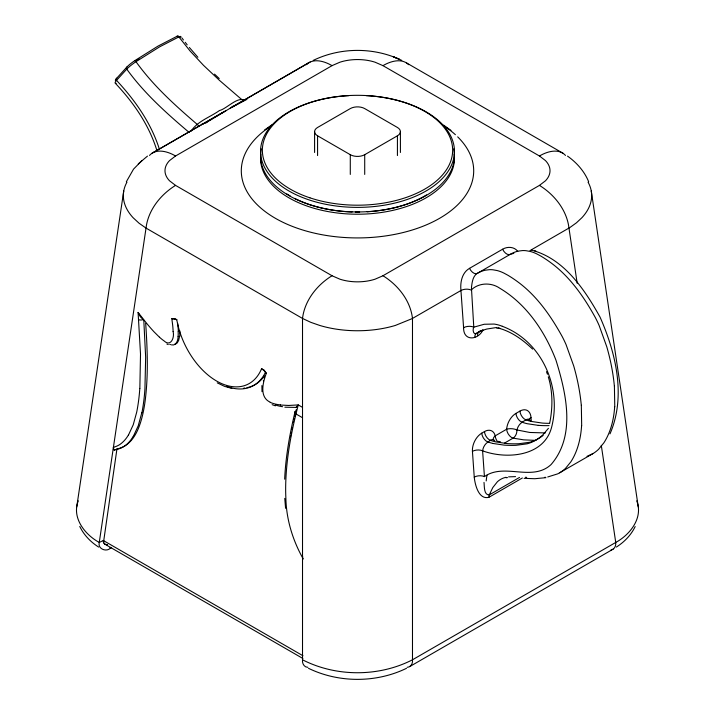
<?xml version="1.0" encoding="UTF-8"?>
<svg xmlns="http://www.w3.org/2000/svg" width="715" height="715" viewBox="0 0 715 715"><rect width="100%" height="100%" fill="white"/><g stroke="black" fill="none" stroke-linecap="round" stroke-linejoin="round"><path stroke-width="1.07" d="M175.55 185.391L169.553 180.815A35.938 20.744 0 0 1 169.553 160.58L175.55 155.995L332.189 65.566L339.974 62.187A35.938 20.744 0 0 1 375.026 62.187L382.963 65.646L539.602 156.084L545.447 160.58A35.938 20.744 0 0 1 545.447 180.815L539.45 185.391L382.811 275.829L375.026 279.207A35.938 20.744 0 0 1 339.974 279.207L332.189 275.829L175.55 185.391C160.562 194.632 148.085 210.201 146.03 228.094L99.26 542.444C97.392 549.558 107.831 552.606 110.968 547.341M307.834 667.318C304.018 667.327 301.989 663.171 302.517 659.793L302.517 318.443C304.617 300.559 316.986 284.963 332.037 275.74M314.591 152.483L314.591 131.64M400.409 152.483L400.409 131.64M116.965 448.814L103.496 542.372A6.855 3.959 -60 0 0 103.711 542.926L105.105 544.338L107.143 544.696M128.441 434.961A65.601 40.978 64.4 0 1 119.566 444.685A54.572 34.088 64.4 0 1 113.426 447.268L113.462 447.751M581.679 425.836L581.331 405.28M614.766 406.737L614.408 386.18M261.896 385.591L261.994 391.668M284.668 479.175C285.669 456.492 289.727 434.059 294.982 412.001M139.845 388.468L140.515 354.122L138.093 312.446L146.798 323.511A135.376 84.558 64.4 0 0 153.948 331.742L159.472 337.23M178.098 336.327C178.169 340 176.328 346.176 171.448 344.871M78.275 500.858C71.545 517.803 84.942 534.704 99.26 542.444L103.326 540.504L302.954 655.753M179.537 336.381L178.67 340.367L177.284 342.816A10.796 6.748 64.4 0 1 174.8 344.192M471.48 287.457C472.123 281.862 472.928 274.766 479.005 272.424A75.424 43.544 60 0 1 485.315 270.199L489.435 269.671A52.597 30.37 60 0 1 493.001 269.805L497.086 270.538A46.94 27.099 60 0 1 500.652 271.673A52.436 30.271 60 0 1 503.959 273.121L507.945 275.284A114.32 66.003 60 0 1 520.627 284.007C538.377 297.985 551.426 317.04 562.258 336.649A83.601 48.271 60 0 1 566.039 344.541L573.689 365.866A165.487 95.542 60 0 1 581.295 405.262M471.435 287.85L473.777 327.175C472.222 329.928 473.58 336.416 477.611 332.734A146.226 84.424 60 0 1 486.79 329.043L496.943 327.452M113.417 447.259L113.658 449.422L114.99 449.95M123.74 191.003L76.728 506.971M263.37 380.889L263.451 380.434M290.487 436.74L290.683 435.641M291.094 433.451L291.3 432.352M291.935 429.089L292.149 428.008M141.776 412.814L138.236 425.783L133.33 436.4M549.772 422.69C552.793 407.595 552.838 391.632 548.298 376.832M293.382 422.136L293.579 421.26M293.963 419.517L294.16 418.641M294.75 416.041L294.955 415.174M263.978 377.886L264.219 376.903M295.358 413.449L295.563 412.582M296.225 409.945L296.368 409.454M265.328 373.033L265.596 372.22M191.048 131.194C197.394 121.219 210.112 117.197 219.46 110.539C225.797 109.198 236.504 97.553 243.261 99.76M265.408 371.273A3.611 2.413 20.4 0 0 266.346 373.275C262.995 382.033 258.982 397.12 270.207 402.188M609.984 433.88C626.269 396.351 615.883 353.085 600.073 317.156C584.682 289.512 563.992 258.499 531.54 250.134M126.323 181.78L133.544 169.124L141.883 160.634M635.179 526.553C631.104 535.043 624.284 542.068 616.357 547.073M128.486 435.015L133.24 424.773L136.708 412.144A205.008 128.056 64.4 0 0 139.8 388.433M483 329.883C478.21 340.295 463.275 341.538 463.597 327.693L460.943 290.469C460.111 282.362 461.908 272.746 469.523 268.331L502.6 249.231C507.284 246.362 514.38 246.612 517.749 251.394M548.423 428.303L542.846 434.917A123.981 71.58 60 0 1 533.345 441.486L532.166 442.031A94.872 54.778 60 0 1 527.009 443.845L515.917 445.32A238.819 137.879 60 0 1 504.102 445.114L493.037 443.47M296.43 406.915L296.323 407.067A9.349 1.43 -33.2 0 0 296.18 407.291M296.457 406.871L297.377 405.816M149.48 155.423C156.326 147.951 168.097 151.535 175.55 155.995M115.464 80.554A12.834 1.895 -36.1 0 1 116.768 78.176L126.993 66.951A9.206 1.359 -36.1 0 1 134.688 60.712L157.988 46.118L176.685 36.465A1.805 1.484 66.3 0 1 178.866 36.921A11.011 1.609 -36 0 1 180.609 37.511M306.324 64.69C313.385 57.736 324.565 61.267 332.037 65.646M297.815 405.369L298.271 404.922L302.517 407.371M480.534 330.723L476.404 333.378A7.213 4.165 60 0 0 474.894 337.221M138.263 163.896L147.478 156.102M497.39 441.432A7.213 4.165 60 0 1 495.209 435.837A14.461 9.027 -64.4 0 0 484.466 431.574L481.74 433.165A14.47 9.036 -64.5 0 0 472.436 451.353L474.251 477.137A7.213 3.798 -4.1 0 1 484.439 476.619C504.236 462.48 532.103 482.08 551.05 464.589C576.076 435.739 566.226 393.313 555.984 360.226C545.027 331.653 526.633 304.241 499.928 288.324C491.303 282.237 478.818 282.523 471.131 290.04A7.222 3.763 -3.6 0 0 460.978 290.487L412.162 318.622L395.35 325.441A77.855 42.185 0 0 1 319.668 325.423L310.819 322.34L302.517 318.443L146.03 228.094L139.13 223.277L133.142 217.753A77.855 44.902 3 0 1 126.948 182.164M264.63 129.933L272.201 124.607M205.509 123.23L206.161 122.801M206.474 122.587L207.109 122.167M207.422 121.952L208.351 121.344M611.048 549.898C614.569 549.513 616.16 545.599 615.74 542.444L601.297 445.382M208.664 121.148L230.936 107.759L245.567 100.091M522.388 477.96L488.971 497.265C478.693 500.134 474.983 484.618 474.251 477.137M407.166 667.318C410.982 667.327 413.011 663.171 412.483 659.793L412.483 318.443C410.428 300.541 397.951 284.99 382.963 275.74M232.143 107.071L308.308 63.009M409.838 666.514L613.095 549.165M153.662 152.331L226.19 110.494M230.203 108.18L310.158 61.991M317.576 135.805L350.287 154.69A10.198 5.89 0 0 0 364.713 154.69L397.424 135.805A10.198 5.89 0 0 0 397.424 127.476L364.713 108.591A10.198 5.89 0 0 0 350.287 108.591L317.576 127.476A10.198 5.89 0 0 0 317.576 135.805L317.576 155.548M529.994 250.607L569.935 227.495L576.415 222.83L581.858 217.753A77.855 44.92 -3 0 0 588.061 182.164M531.236 420.751L531.013 417.533A14.47 9.036 -64.4 0 0 519.921 411.098L515.944 413.413A7.213 4.165 60 0 0 522.022 422.199A85.13 49.147 60 0 0 527.241 423.718L538.306 425.371M481.74 433.165A7.213 4.165 60 0 0 487.818 441.95L490.544 440.377A85.13 49.147 60 0 0 495.763 441.888L506.828 443.55A238.81 137.879 60 0 0 518.643 443.747L529.735 442.272A94.872 54.778 60 0 0 534.892 440.458L536.062 439.904A123.981 71.58 60 0 0 543.105 435.408M522.022 422.199L525.999 419.902A85.13 49.147 60 0 0 531.218 421.421L542.292 423.074A238.819 137.879 60 0 0 549.755 423.352M504.531 443.086L513.093 438.143A7.213 5.068 -76.6 0 0 516.9 429.947L529.735 432.459L545.313 432.941M519.51 477.423L489.266 494.887C483.796 495.245 484.457 486.191 484.01 482.393M547.735 476.968L557.798 473.83L592.717 453.748A88.088 50.854 60 0 0 597.043 450.682A90.698 52.365 60 0 0 598.661 449.199L603.862 442.835A127.502 73.618 60 0 0 614.677 406.683M151.812 153.35L224.117 111.701M382.963 65.646C390.435 61.267 401.616 57.736 408.676 64.69M539.45 155.995C547.02 151.517 558.603 147.978 565.52 155.423M119.092 448.439C133.812 444.095 139.631 427.74 142.794 414.173A175.398 109.565 64.4 0 0 145.136 400.927C148.434 375.169 147.424 349.099 145.672 323.269M264.443 370.826L261.601 368.636A63.179 39.468 64.4 0 1 216.582 381.032A63.179 39.468 64.4 0 1 176.775 319.685M264.282 370.906L266.346 373.275M592.717 453.748L587.033 456.322M406.469 668.328C376.206 683.04 338.794 683.04 308.531 668.328M313.206 60.417C340.689 47.065 374.311 47.065 401.794 60.417M174.889 318.953L171.823 318.702L172.628 324.833A67.201 41.979 64.4 0 1 173.119 331.554M174.719 319.024L176.828 319.694A3.772 1.216 -9.8 0 1 176.641 319.659L176.328 319.56A3.611 1.162 -9.8 0 1 175.819 319.006M246.353 99.76L246.943 99.51M118.243 448.654L115.589 449.699A58.13 36.143 64.3 0 0 123.909 446.473M545.938 477.665L534.865 478.719L524.122 478.335M544.437 477.423L545.554 477.289M508.597 476.86L515.551 476.628M505.997 477.745L507.516 477.611M296.278 407.425L284.874 407.201M107.322 544.687L104.846 544.195L103.496 542.372A6.685 3.861 -60 0 1 103.309 541.148A6.489 3.745 -60 0 1 103.326 540.504M535.803 440.404L523.702 439.85L513.093 438.143A7.213 4.165 60 0 1 506.631 429.241A14.47 9.036 -64.4 0 1 515.944 413.395M513.817 253.378L510.447 254.236L477.254 273.398A7.213 4.165 60 0 1 469.523 268.331M496.594 328.096L500.294 328.498L498.194 328.042C511.368 331.411 522.906 339.813 532.586 349.099M525.436 477.271L526.669 477.361M280.575 405.039L288.735 405.459L298.271 404.922C291.228 431.869 285.946 459.495 285.66 487.424A174.853 109.225 64.4 0 0 285.866 498.042C286.304 519.501 292.801 540.611 303.276 558.996M534.668 250.813L535.893 251.081M498.373 441.352L500.545 441.879M231.857 388.424L224.599 386.377L217.253 382.856M170.563 344.63L169.705 344.308M272.156 404.663L275.418 405.843M472.409 451.362A7.213 3.798 -4.1 0 1 482.598 450.843C506.864 459.682 544.383 456.572 551.712 426.837C561.802 386.958 541.836 341.1 502.288 326.281M166.863 344.004L168.266 344.603M142.66 319.033L140.337 316.763L138.093 312.446M302.517 659.793C336.211 677.051 378.789 677.051 412.483 659.793L615.74 542.444C630.058 534.704 643.455 517.803 636.725 500.858M406.692 63.009L563.179 153.359M302.517 417.721L295.974 413.949A3.611 2.163 13.5 0 1 295.617 413.619M105.373 544.464L302.883 658.488M539.45 185.391C554.438 194.632 566.915 210.201 568.97 228.094L577.175 283.247M98.643 547.073C90.671 542.059 83.861 534.972 79.767 526.446M443.631 125.143L451.004 130.425M567.522 156.102C576.674 162.618 584.432 171.269 588.677 181.78M232.214 106.258L232.867 106.803M189.243 132.516C166.604 113.336 144.216 93.316 126.761 69.132A1.805 1.448 42.3 0 1 126.993 66.951M203.123 124.196L202.229 123.436M214.518 74.119L219.219 78.516M197.894 57.28L189.359 47.476M115.776 83.753C133.875 102.951 149.122 125.188 156.934 150.597M185.203 42.292L187.187 44.804M181.905 37.913L183.433 39.977M546.483 371.666L547.449 374.258M159.454 149.39C151.178 123.132 135.126 100.332 116.536 80.366A1.805 1.448 42.3 0 1 116.759 78.185M638.272 506.971L591.26 191.003M284.767 498.391L285.589 508.32M143.795 320.159L145.654 357.25L144.939 388.728A208.592 129.594 64.6 0 1 141.883 412.895M482.598 450.843L484.439 476.619M178.187 331.456L178.205 334.057A40.067 24.194 65.3 0 1 178.115 336.336M173.11 331.554C174.737 337.596 170.742 347.311 163.95 340.814A38.11 23.81 64.4 0 1 159.481 337.203M397.424 135.805L397.424 155.548M364.713 154.69L364.713 174.433M350.287 154.69L350.287 174.433M110.968 548.119A61.347 35.419 0 0 1 110.039 547.574M113.614 448.064A4.799 3.101 -56.5 0 1 113.622 447.197M179.769 330.759A66.289 41.407 64.4 0 1 179.751 336.497M264.398 375.849A66.79 41.72 64.4 0 1 246.89 387.691M244.852 388.013A66.79 41.72 64.4 0 1 243.815 388.12M296.171 410.741A16.677 6.667 -57.6 0 1 296.421 409.847M282.586 406.701A60.864 37.85 64.2 0 1 275.373 404.967M280.53 404.86A54.858 34.266 64.4 0 1 270.216 402.393M264.058 369.95A3.611 2.449 22.1 0 1 261.601 368.627M174.809 318.658A3.611 1.224 -8.8 0 1 171.823 318.702M143.34 319.578A3.611 1.484 -4.5 0 1 138.692 319.73M295.116 411.617A3.611 2.163 13.5 0 1 295.617 411.071M463.597 327.693A7.213 3.798 -4.1 0 1 473.777 327.175L484.189 324.261L494.092 324.065A54.975 31.737 60 0 1 502.288 326.272M477.62 335.648A7.213 4.165 60 0 1 479.13 331.805L480.328 331.161A146.226 84.424 60 0 1 482.652 330.026M488.971 497.265A7.213 4.165 60 0 1 489.266 494.887L492.805 487.558L497.372 481.785A56.056 32.363 60 0 1 499.401 480.158A52.347 30.227 60 0 1 503.396 478.067A59.113 34.132 60 0 1 506.014 477.298M528.894 420.188A7.213 3.798 -4.1 0 1 531.013 417.533M525.999 419.902A7.213 4.165 60 0 1 519.921 411.116M516.9 429.947A7.213 2.958 4.4 0 0 506.631 429.241L495.209 435.837A7.213 4.496 -14 0 0 493.279 439.94M490.544 440.377A7.213 4.165 60 0 1 484.466 431.592M502.6 249.231A7.213 4.165 60 0 0 510.34 254.299L512.083 253.325A75.424 43.544 60 0 1 518.402 251.099L522.513 250.572A52.597 30.37 60 0 1 526.079 250.706L530.164 251.439A46.94 27.099 60 0 1 533.73 252.574A52.436 30.271 60 0 1 537.037 254.022L541.023 256.185A114.32 66.003 60 0 1 553.705 264.907C571.455 278.886 584.504 297.949 595.336 317.549A83.601 48.271 60 0 1 599.116 325.441L606.776 346.766A165.487 95.542 60 0 1 614.373 386.163M517.017 429.903A7.275 4.013 -57.8 0 1 522.022 422.359M490.544 440.243A7.275 4.004 -62.1 0 1 494.78 440.869M493.037 443.461A85.13 49.147 60 0 1 487.818 441.95M482.697 450.79A7.293 4.022 -57.8 0 1 487.818 442.12M486.209 480.927A56.056 26.509 -53.3 0 1 487.013 475.243M559.63 472.847A88.088 50.854 60 0 0 563.956 469.782A90.698 52.365 60 0 0 565.583 468.298L570.784 461.935A127.502 73.618 60 0 0 581.59 425.774M549.084 425.613A238.81 137.879 60 0 1 538.306 425.362M526.008 419.803A7.293 4.022 -61.9 0 1 530.485 420.885M244.548 100.449A7.213 6.185 73.4 0 1 241.286 99.162L219.46 80.357L203.516 65.342L190.136 51.051L178.866 36.921L159.758 46.761L135.984 61.678A11.011 1.609 -36 0 0 126.77 69.132L116.536 80.366A14.613 2.404 -36.8 0 0 116.188 83.333M176.685 36.465A9.206 1.359 -36.1 0 1 178.232 36.84M134.688 60.712A1.805 0.474 56.3 0 1 135.984 61.678C153.09 85.621 175.148 105.445 197.376 124.517A7.213 1.35 53 0 0 199.476 126.475M136.806 60.391A12.807 1.895 -36.1 0 1 139.067 58.827M302.588 556.851A4.54 2.011 -57.5 0 1 302.659 556.44M302.517 557.298A4.46 2.261 -51.9 0 1 302.525 557.003M302.552 557.387A4.388 2.395 -46.6 0 0 302.606 557.825A4.353 2.502 -38.6 0 0 302.776 558.281M295.545 413.556A3.611 2.163 13.4 0 1 295.036 411.813M177.66 323.368A72.903 44.518 64.9 0 1 178.33 331.519M133.249 436.302A69.194 42.98 64.6 0 1 123.954 446.553M113.408 449.378A4.362 2.279 -81 0 0 114.695 449.896A4.084 1.6 73.2 0 0 114.874 449.467M114.534 449.842A4.013 2.583 -81.4 0 1 113.301 449.029M265.497 372.318A66.79 41.568 64.2 0 1 226.584 386.323M426.524 194.945A95.167 54.948 0 0 1 367.153 211.774M359.654 212.051A95.167 54.948 0 0 1 355.364 212.051M352.164 211.971A95.167 54.948 0 0 1 294.696 198.395M290.219 195.973A95.167 54.948 0 0 1 286.822 193.917M453.676 148.872A96.954 55.976 0 0 1 357.5 211.953A96.954 55.976 0 0 1 261.324 148.872M366.214 95.649A96.954 55.976 0 0 1 439.975 180.832A96.954 55.976 0 0 1 275.025 180.832A96.954 55.976 0 0 1 348.786 95.649M457.68 136.851A116.196 67.085 0 0 1 426.229 224.93A116.196 67.085 0 0 1 271.271 215.805A116.196 67.085 0 0 1 271.262 125.876M445.561 127.073A116.196 67.085 0 0 1 455.401 134.697M454.222 154.199A96.972 55.985 0 0 1 357.518 214.223A96.972 55.985 0 0 1 260.778 154.217M399.193 59.229L393.411 56.816L399.193 59.229M309.926 197.832A95.149 54.939 0 0 0 452.649 150.257A95.149 54.939 0 0 0 309.926 102.683A95.149 54.939 0 0 0 309.926 197.832"/></g></svg>
